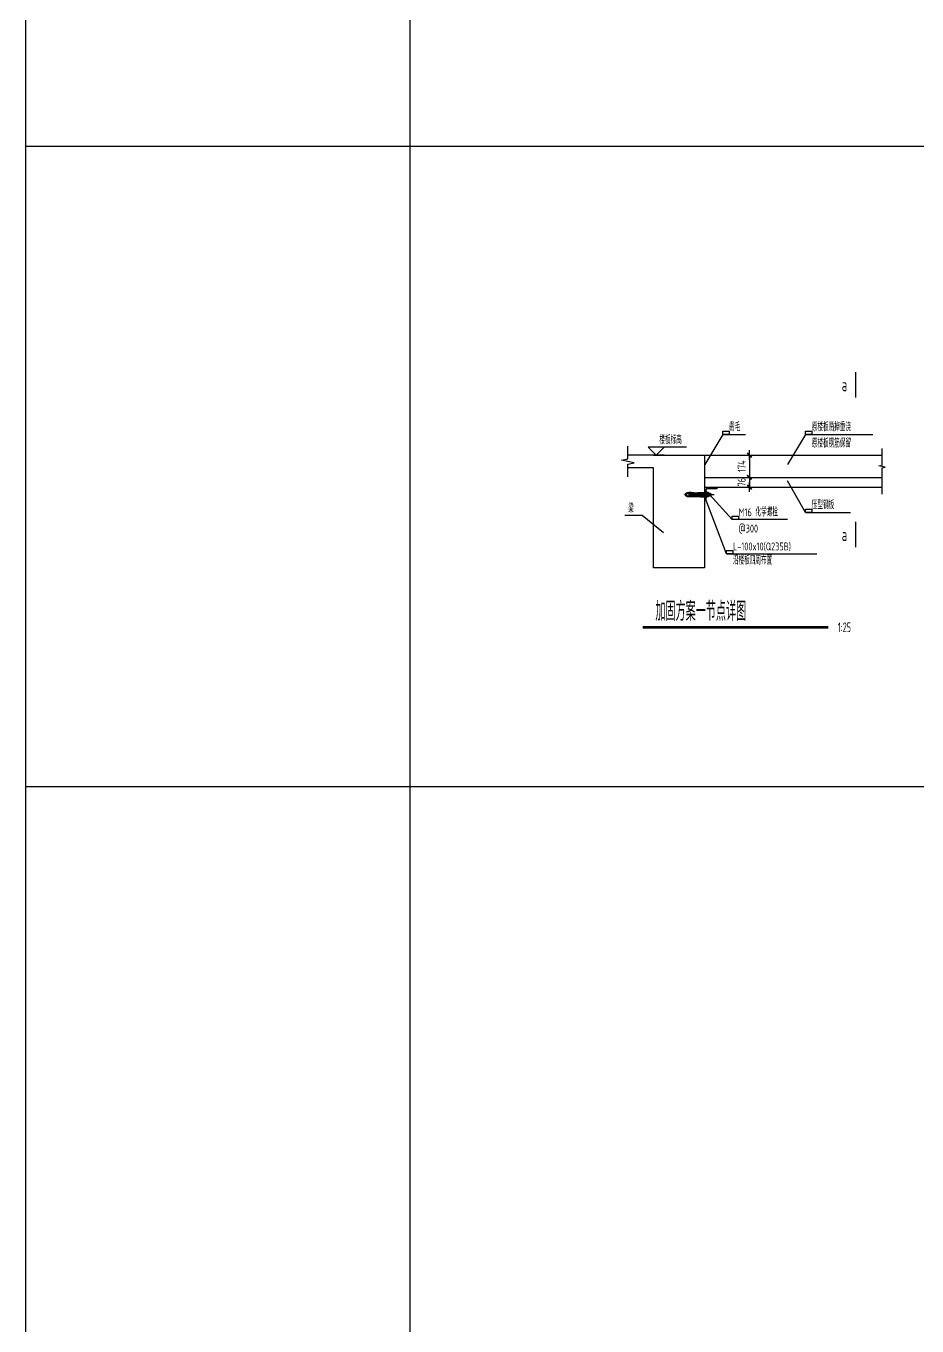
# Model space of a CAD drawing. Extents: x -469675 to 2400000, y -476501 to 2085364.
# Drawn here: x 530000 to 536957, y 370789 to 380939 of the extents above; entities that cross this region are included whole.
import ezdxf
from ezdxf.enums import TextEntityAlignment as Align

# ---------------------------------------------------------------- set-up
doc = ezdxf.new("R2010")
doc.units = 0
doc.header["$LTSCALE"] = 1000
doc.header["$MEASUREMENT"] = 0
doc.linetypes.add('DOTE', pattern=[2.42, 2, -0.2, 0.02, -0.2])
doc.linetypes.add('HIDDEN', pattern=[0.375, 0.25, -0.125])
doc.layers.get('0').update_dxf_attribs({"linetype": 'CONTINUOUS', "lineweight": 20})
doc.layers.get('Defpoints').update_dxf_attribs({"linetype": 'CONTINUOUS'})
for name, color, linetype in [('C-DETAIL', 3, 'CONTINUOUS'), ('C-DETAIL_DIM', 3, 'CONTINUOUS'), ('C-DETAIL_STEEL_BOLT', 2, 'CONTINUOUS'), ('C-DETAIL_STEEL_CUT', 2, 'CONTINUOUS'), ('C-DETAIL_STEEL_PL', 4, 'CONTINUOUS'), ('C-DETAIL_TEXT', 4, 'CONTINUOUS'), ('C-LAYER1', 3, 'CONTINUOUS'), ('C-PLAN_SECMK', 4, 'CONTINUOUS'), ('C-PLAN_TEXT', 3, 'CONTINUOUS')]:
    doc.layers.add(name, color=color, linetype=linetype)
doc.layers.add('C-注释', color=30, linetype='CONTINUOUS', plot=False)
doc.styles.add('DIM_FONT', font='gbxwxt.shx', dxfattribs={"width": 0.7, "bigfont": 'gbhzfs.shx'})
doc.styles.add('GBSTYLE', font='gbxwxt.shx', dxfattribs={"width": 0.7, "bigfont": 'gbhzfs.shx'})
doc.dimstyles.new('XB DIMN25', dxfattribs={"dimscale": 0.25, "dimtxt": 250, "dimasz": 1, "dimexe": 150, "dimexo": 150, "dimgap": 120, "dimtad": 1, "dimdec": 0, "dimzin": 0, "dimdsep": 46, "dimtxsty": 'DIM_FONT', "dimblk": '_dimx', "dimcen": 0.09, "dimclrd": 3, "dimclre": 3, "dimclrt": 7, "dimazin": 0, "dimtfac": 1, "dimtdec": 0, "dimtix": 1, "dimtmove": 2, "dimatfit": 3, "dimldrblk": '_dimx', "dimfxl": 0, "dimtolj": 1, "dimtzin": 0, "dimarcsym": 0})

# ---------------------------------------------------------------- blocks, each defined once
blk = doc.blocks.new('_dimx')
blk.add_line((-150, 0), (150, 0))
at = {"const_width": 50}
blk.add_lwpolyline([(-70, -70), (70, 70)], dxfattribs=at)
blk = doc.blocks.new('*D2033')
at = {"layer": 'C-DETAIL_DIM', "color": 3, "lineweight": -2, "ltscale": 0.25, "transparency": 16777216}
for p, q in [((535486, 377589), (535686, 377589)), ((535649, 377589), (535649, 377415)), ((535486, 377415), (535686, 377415))]:
    blk.add_line(p, q, dxfattribs=at)
at = {"layer": 'Defpoints', "color": 0, "ltscale": 0.25, "transparency": 16777216}
for p in [(535449, 377589), (535449, 377415), (535649, 377415)]:
    blk.add_point(p, dxfattribs=at)
at = {"layer": 'C-DETAIL_DIM', "color": 3, "lineweight": -2, "ltscale": 0.25, "transparency": 16777216, "xscale": 0.25, "yscale": 0.25, "zscale": 0.25}
for p, rotation in [((535649, 377589), 90), ((535649, 377415), 270)]:
    blk.add_blockref('_dimx', p, dxfattribs=dict(at, rotation=rotation))
at = {"layer": 'C-DETAIL_DIM', "color": 7, "ltscale": 0.25, "transparency": 16777216, "insert": (535588, 377502), "char_height": 62.5, "attachment_point": 5, "rotation": 90, "style": 'DIM_FONT'}
blk.add_mtext('\\A1;174', dxfattribs=at)
blk = doc.blocks.new('BG_symbol')
at = {"layer": 'C-LAYER1', "ltscale": 100}
for p, q in [((250, 0), (0, 250)), ((1200, 250), (0, 250)), ((500, 0), (0, 0)), ((500, 250), (250, 0))]:
    blk.add_line(p, q, dxfattribs=at)
blk = doc.blocks.new('BG')
at = {"layer": 'C-PLAN_TEXT'}
blk.add_blockref('BG_symbol', (0, 0), dxfattribs=at)
at = {"layer": 'C-PLAN_TEXT', "style": 'GBSTYLE', "width": 0.7}
blk.add_attdef('标高', text='', height=250, dxfattribs=at).set_placement((700, 500), align=Align.MIDDLE)
blk = doc.blocks.new('*D2044')
at = {"layer": 'C-DETAIL_DIM', "color": 3, "lineweight": -2, "ltscale": 0.25, "transparency": 16777216}
for p, q in [((535486, 377415), (535686, 377415)), ((535649, 377415), (535649, 377416)), ((535649, 377415), (535649, 377339)), ((535486, 377339), (535686, 377339)), ((535649, 377339), (535649, 377339))]:
    blk.add_line(p, q, dxfattribs=at)
at = {"layer": 'Defpoints', "color": 0, "ltscale": 0.25, "transparency": 16777216}
for p in [(535449, 377415), (535449, 377339), (535649, 377339)]:
    blk.add_point(p, dxfattribs=at)
at = {"layer": 'C-DETAIL_DIM', "color": 3, "lineweight": -2, "ltscale": 0.25, "transparency": 16777216, "xscale": 0.25, "yscale": 0.25, "zscale": 0.25}
for p, rotation in [((535649, 377415), 270), ((535649, 377339), 90)]:
    blk.add_blockref('_dimx', p, dxfattribs=dict(at, rotation=rotation))
at = {"layer": 'C-DETAIL_DIM', "color": 7, "ltscale": 0.25, "transparency": 16777216, "insert": (535588, 377377), "char_height": 62.5, "attachment_point": 5, "rotation": 90, "style": 'DIM_FONT'}
blk.add_mtext('\\A1;76', dxfattribs=at)
blk = doc.blocks.new('L100x100x10')
for p, q in [((0, 0), (0, 100)), ((0, 100), (6.7, 100)), ((0, 0), (100, 0)), ((10, 22), (10, 96.7)), ((22, 10), (96.7, 10)), ((100, 0), (100, 6.7))]:
    blk.add_line(p, q)
for centre, radius, start, end in [((6.7, 96.7), 3.3, 0, 90), ((22, 22), 12, 180, 270), ((96.7, 6.7), 3.3, 0, 90)]:
    blk.add_arc(centre, radius, start, end)
blk = doc.blocks.new('bolt_chemical_anchor')
at = {"layer": 'C-DETAIL_STEEL_BOLT', "color": 8, "linetype": 'HIDDEN', "ltscale": 10}
blk.add_lwpolyline([(-0.5, 2), (-0.5, -9.4), (0.5, -9.4), (0.5, 2)], dxfattribs=at)
blk.add_spline([(-0.84, 0), (-0.87, -2.91), (-0.85, -6.11), (-0.98, -8.44), (0, -10.23), (0.74, -9.34), (0.86, -8.03), (0.93, -4.43), (0.98, -2.19), (1.04, 0)], degree=3, dxfattribs=at)
blk = doc.blocks.new('bolt_nut')
at = {"layer": 'C-DETAIL_STEEL_BOLT', "color": 7, "linetype": 'Continuous', "ltscale": 10}
for p, q in [((-1, 0.95), (-1, 0.05)), ((0.75, 1), (-0.75, 1)), ((0.75, 0), (-0.75, 0)), ((-0.5, 0.05), (-0.5, 0.95)), ((0.5, 0.05), (0.5, 0.95)), ((1, 0.95), (1, 0.05))]:
    blk.add_line(p, q, dxfattribs=at)
for centre, radius, start, end in [((-0.75, 0.35), 0.65, 67.38014, 112.61986), ((-0.75, 0.65), 0.65, 247.38014, 292.61986), ((0, -1.53), 2.53, 78.57881, 101.42119), ((0, 2.53), 2.53, 258.57881, 281.42119), ((0.75, 0.35), 0.65, 67.38014, 112.61986), ((0.75, 0.65), 0.65, 247.38014, 292.61986)]:
    blk.add_arc(centre, radius, start, end, dxfattribs=at)
blk = doc.blocks.new('bolt_out')
at = {"color": 7, "linetype": 'Continuous', "ltscale": 10}
for p, q in [((-0.3, 1.25), (-0.5, 1)), ((-0.3, 1.25), (0.3, 1.25)), ((0.3, 1.25), (0.5, 1))]:
    blk.add_line(p, q, dxfattribs=at)
at = {"color": 8, "linetype": 'Continuous', "ltscale": 10}
for p, q in [((-0.5, 0.5), (0.5, 0.5)), ((-0.3, 0.75), (0.3, 0.75)), ((-0.3, 0.25), (0.3, 0.25))]:
    blk.add_line(p, q, dxfattribs=at)
at = {"color": 7, "linetype": 'Continuous', "ltscale": 10}
blk.add_lwpolyline([(-0.5, 0), (0.5, 0), (0.5, 1), (-0.5, 1), (-0.5, 0)], dxfattribs=at)
blk = doc.blocks.new('剖面号')
at = {"layer": 'C-PLAN_SECMK', "color": 3, "const_width": 50, "flags": 128}
blk.add_lwpolyline([(400, 0), (-400, 0)], dxfattribs=at)
at = {"layer": 'C-PLAN_SECMK', "style": 'GBSTYLE', "width": 0.7}
blk.add_attdef('剖面号', text='', height=400, rotation=360, dxfattribs=at).set_placement((0, 350), align=Align.MIDDLE_CENTER)

msp = doc.modelspace()

# ---------------------------------------------------------------- linework, layer by layer
at = {"layer": 'C-DETAIL', "ltscale": 0.25}
for p, q in [((534898.7779, 377589.0365), (534698.7779, 377589.0365)), ((534898.7779, 377489.0365), (534698.7779, 377489.0365))]:
    msp.add_line(p, q, dxfattribs=at)
at = {"layer": 'C-DETAIL'}
for p, q in [((535298.7779, 377589.0365), (536684.6383, 377589.0365)), ((535298.7779, 377415.0365), (536684.6383, 377415.0365)), ((535298.7779, 377339.0365), (536684.6383, 377339.0365))]:
    msp.add_line(p, q, dxfattribs=at)
at = {"layer": 'C-DETAIL', "ltscale": 0.25, "flags": 128}
msp.add_lwpolyline([(534698.7779, 377419.0365), (534698.7779, 377519.0365), (534748.7779, 377529.0365), (534648.7779, 377549.0365), (534698.7779, 377559.0365), (534698.7779, 377659.0365)], dxfattribs=at)
at = {"layer": 'C-DETAIL', "ltscale": 0.25}
for points in [[(534898.7779, 377589.0365), (535298.7779, 377589.0365), (535298.7779, 377415.0365), (535448.7779, 377415.0365)], [(535298.7779, 377415.0365), (535298.7779, 376709.0365), (534898.7779, 376709.0365), (534898.7779, 377489.0365)]]:
    msp.add_lwpolyline(points, dxfattribs=at)
at = {"layer": 'C-DETAIL', "ltscale": 0.1, "flags": 128}
msp.add_lwpolyline([(536684.6383, 377283.0365), (536684.6383, 377489.0365), (536709.6383, 377494.0365), (536659.6383, 377504.0365), (536684.6383, 377509.0365), (536684.6383, 377639.0365)], dxfattribs=at)
at = {"layer": 'C-DETAIL', "color": 3, "linetype": 'Continuous', "ltscale": 0.25, "const_width": 20, "flags": 128}
msp.add_lwpolyline([(536263.7606, 376244.5221), (534814.5016, 376244.5221)], dxfattribs=at)
at = {"layer": 'C-DETAIL_STEEL_BOLT', "color": 1, "linetype": 'DOTE', "ltscale": 0.1}
msp.add_line((535372.4579, 377279.6865), (535130.0419, 377279.6865), dxfattribs=at)
at = {"layer": 'C-DETAIL_STEEL_PL', "ltscale": 0.1}
msp.add_lwpolyline([(535312.7779, 377303.6865), (535308.7779, 377303.6865), (535308.7779, 377255.6865), (535312.7779, 377255.6865)], close=True, dxfattribs=at)
at = {"layer": 'C-DETAIL_TEXT', "ltscale": 0.25}
for p, q in [((535440.0026, 377750.7983), (535300.1366, 377515.3282)), ((535440.0026, 377750.7983), (535617.2551, 377750.7983)), ((536085.7468, 377750.7983), (535945.8808, 377515.3282)), ((536085.7468, 377750.7983), (536613.1047, 377750.7983)), ((536085.7468, 377141.5965), (535945.8808, 377388.7728)), ((535470.1912, 376819.0854), (535308.7779, 377242.3365)), ((536085.7468, 377141.5965), (536436.7614, 377141.5965)), ((535470.1912, 376819.0854), (536174.3164, 376819.0854))]:
    msp.add_line(p, q, dxfattribs=at)
at = {"layer": 'C-DETAIL_TEXT', "ltscale": 0.25, "flags": 128}
msp.add_lwpolyline([(535946.3496, 377086.2493), (535514.4057, 377086.2493), (535338.7779, 377279.6865)], dxfattribs=at)
at = {"layer": 'C-DETAIL_TEXT', "ltscale": 0.25}
msp.add_lwpolyline([(534676.0001, 377120.3511), (534812.089, 377120.3511), (534977.9648, 376983.6399)], dxfattribs=at)
at = {"layer": 'C-注释', "ltscale": 0.25}
for p, q in [((533000.0004, 345000.0005), (533000.0004, 400000.0005)), ((530000.0005, 380000.0005), (558000.0004, 380000.0005)), ((530000.0005, 375000.0005), (558000.0004, 375000.0005))]:
    msp.add_line(p, q, dxfattribs=at)
for points in [[(530000.0005, 400000.0005), (558000.0004, 400000.0005), (558000.0004, 345000.0005), (530000.0005, 345000.0005)], [(535440.0026, 377775.7983), (535490.0026, 377775.7983), (535490.0026, 377750.7983), (535440.0026, 377750.7983)], [(536085.7468, 377775.7983), (536135.7468, 377775.7983), (536135.7468, 377750.7983), (536085.7468, 377750.7983)], [(535514.4057, 377111.2493), (535564.4057, 377111.2493), (535564.4057, 377086.2493), (535514.4057, 377086.2493)], [(536085.7468, 377166.5965), (536135.7468, 377166.5965), (536135.7468, 377141.5965), (536085.7468, 377141.5965)], [(535470.1912, 376844.0854), (535520.1912, 376844.0854), (535520.1912, 376819.0854), (535470.1912, 376819.0854)]]:
    msp.add_lwpolyline(points, close=True, dxfattribs=at)

# ---------------------------------------------------------------- block references
at = {"layer": 'C-DETAIL_STEEL_BOLT', "xscale": 16, "yscale": 16, "zscale": 16, "rotation": 270}
msp.add_blockref('bolt_chemical_anchor', (535308.7779, 377279.6865), dxfattribs=at)
at = {"layer": 'C-DETAIL_STEEL_BOLT', "ltscale": 10, "xscale": 16, "yscale": 16, "zscale": 16, "rotation": 270}
for name, p in [('bolt_nut', (535312.7779, 377279.6865)), ('bolt_out', (535328.7779, 377279.6865))]:
    msp.add_blockref(name, p, dxfattribs=at)
at = {"layer": 'C-DETAIL_STEEL_CUT', "rotation": 270}
msp.add_blockref('L100x100x10', (535298.7779, 377339.0365), dxfattribs=at)
at = {"layer": 'C-LAYER1', "ltscale": 20}
ref = msp.add_blockref('BG', (534857.9644, 377589.0365), dxfattribs=dict(at, xscale=0.2500000002328306, yscale=0.2500000002328306, zscale=0.2500000002328306))
ref.add_attrib('标高', '楼板标高', dxfattribs={"height": 62.5, "style": 'GBSTYLE', "width": 0.7}).set_placement((535032.9644, 377714.0365), align=Align.MIDDLE)
at = {"layer": 'C-PLAN_SECMK', "ltscale": 100}
ref = msp.add_blockref('剖面号', (536478.2423, 378137.6751), dxfattribs=dict(at, xscale=0.25, yscale=0.25, zscale=0.25, rotation=90))
ref.add_attrib('剖面号', 'a', dxfattribs={"height": 100, "style": 'GBSTYLE', "width": 0.7}).set_placement((536390.7423, 378137.6751), align=Align.MIDDLE_CENTER)
ref = msp.add_blockref('剖面号', (536478.2423, 376968.1674), dxfattribs=dict(at, xscale=0.25, yscale=0.25, zscale=0.25, rotation=90))
ref.add_attrib('剖面号', 'a', dxfattribs={"height": 100, "style": 'GBSTYLE', "width": 0.7}).set_placement((536390.7423, 376968.1674), align=Align.MIDDLE_CENTER)

# ---------------------------------------------------------------- texts
at = {"layer": 'C-DETAIL', "color": 30, "ltscale": 0.25, "style": 'GBSTYLE', "width": 0.7}
msp.add_text('加固方案一节点详图', height=150, rotation=0.00000003, dxfattribs=at).set_placement((534914.5016, 376294.5221))
at = {"layer": 'C-DETAIL', "color": 3, "ltscale": 0.25, "style": 'GBSTYLE', "width": 0.7}
msp.add_text('1:25', height=75, rotation=359.99999987, dxfattribs=at).set_placement((536338.7606, 376207.0221))
at = {"layer": 'C-DETAIL_TEXT', "ltscale": 0.25, "style": 'GBSTYLE', "width": 0.7}
for s, rotation, p in [('凿毛', 359.99999995, (535490.0026, 377775.7983)), ('原楼板凿掉重浇', 359.99999995, (536135.7468, 377775.7983)), ('原楼板钢筋保留', 0.00000005, (536135.7468, 377648.8246)), ('梁', 359.99999995, (534701.9815, 377140.3511)), ('M16 化学螺栓', 359.99999995, (535564.4057, 377111.2493)), ('压型钢板', 359.99999995, (536135.7468, 377166.5965)), ('@300', 359.99999995, (535564.4057, 376983.6177)), ('L-100x10(Q235B)', 359.99999995, (535520.1912, 376844.0854)), ('沿楼板四周布置', 0.00000005, (535520.1912, 376734.5616))]:
    msp.add_text(s, height=62.5, rotation=rotation, dxfattribs=at).set_placement(p)

# ---------------------------------------------------------------- dimensions: what is measured, and where the dimension line sits
at = {"layer": 'C-DETAIL_DIM', "ltscale": 0.25}
for base, p1, p2, picture, middle in [((535648.7779, 377415.0365), (535448.7779, 377589.0365), (535448.7779, 377415.0365), '*D2033', (535587.5279, 377502.0365)), ((535648.7779, 377339.0365), (535448.7779, 377415.0365), (535448.7779, 377339.0365), '*D2044', (535587.5279, 377377.0365))]:
    dim = msp.add_linear_dim(base=base, p1=p1, p2=p2, angle=270, dimstyle='XB DIMN25', dxfattribs=at)
    dim.commit()
    dim.dimension.update_dxf_attribs({"geometry": picture, "text_midpoint": middle})

doc.saveas('drawing.dxf')
